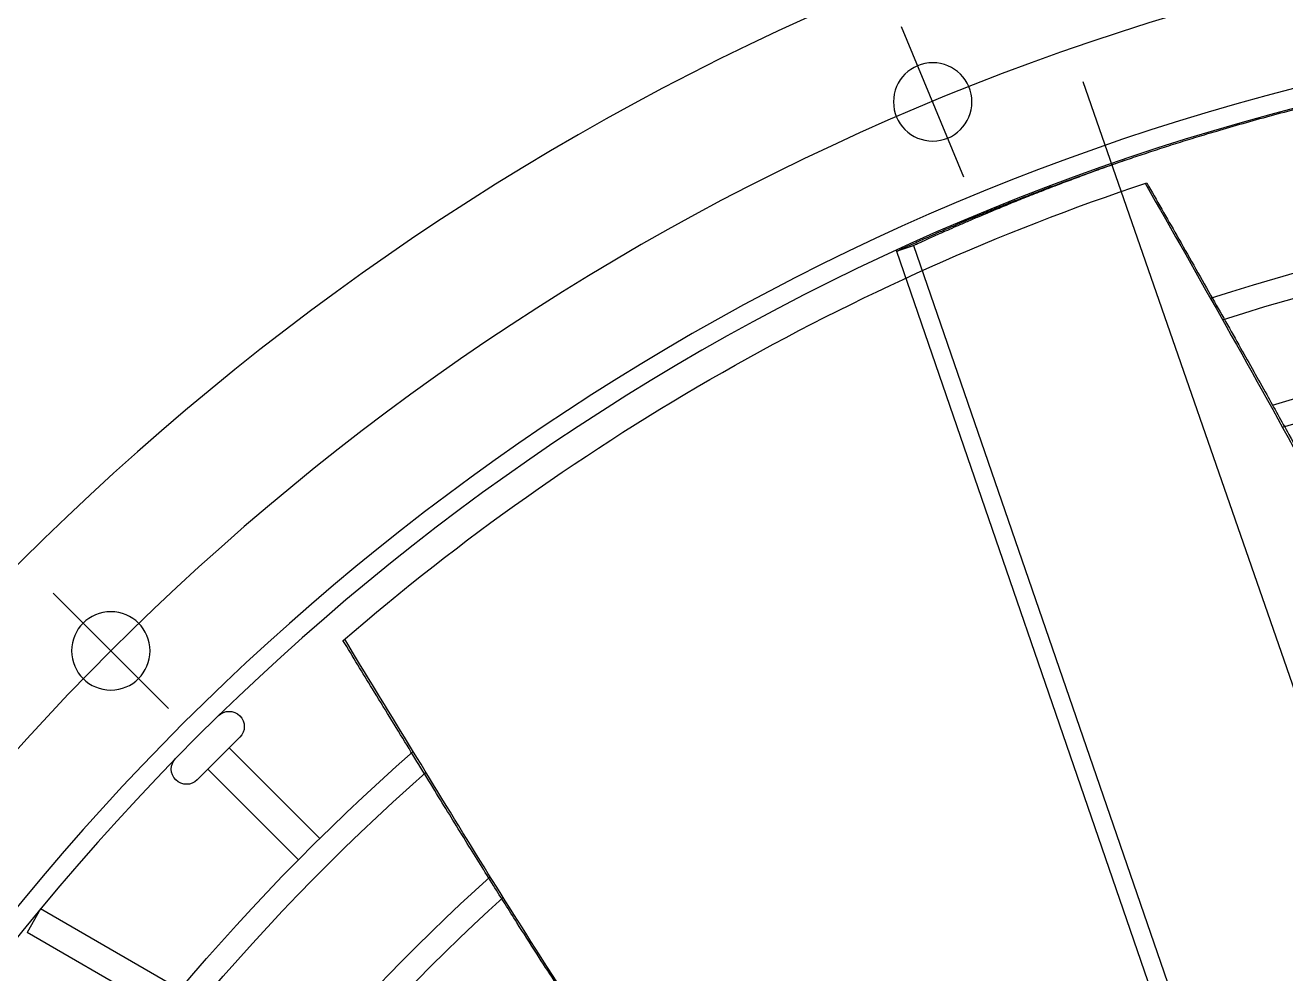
# Model space of a CAD drawing. Header units: millimetres. Extents: x 89978 to 501025, y -351975 to 835730.
# Drawn here: x 271926.5 to 272135.5, y -167998 to -167840.7 of the extents above; entities that cross this region are included whole.
import ezdxf

# ---------------------------------------------------------------- set-up
doc = ezdxf.new("R2010")
doc.units = ezdxf.units.MM
doc.header["$LTSCALE"] = 150
doc.linetypes.add('CENTER', pattern=[50.8, 31.75, -6.35, 6.35, -6.35])
doc.linetypes.add('DIVIDEX2', pattern=[63.5, 25.4, -12.7, 0, -12.7, 0, -12.7])
doc.layers.add('------00 Load Bank', color=3, linetype='Continuous')

# ---------------------------------------------------------------- blocks, each defined once
blk = doc.blocks.new('A$C02650c35')
at = {"color": 0, "linetype": 'DIVIDEX2', "ltscale": 0.5}
blk.add_line((913.94, 406.66), (669.98, 491.32), dxfattribs=at)
at = {"color": 0, "linetype": 'Continuous', "lineweight": 25}
for p, q in [((886.73, 378.59), (667.66, 454.02)), ((885.76, 375.76), (666.69, 451.19)), ((899.99, 411.12), (900.85, 413.62)), ((900.85, 413.62), (900.87, 413.67)), ((885.76, 375.76), (886.73, 378.59))]:
    blk.add_line(p, q, dxfattribs=at)
at = {"color": 0, "linetype": 'Continuous'}
for p, q in [((674.7, 410.5), (776.67, 233.89)), ((674.7, 410.5), (776.67, 233.89)), ((672.1, 406), (772.77, 231.64)), ((672.1, 406), (772.77, 231.64)), ((798.08, 259.85), (805.15, 266.92)), ((808.69, 266.92), (808.71, 266.89)), ((798.11, 256.29), (798.08, 256.31)), ((776.67, 233.89), (772.77, 231.64)), ((776.67, 233.89), (772.77, 231.64))]:
    blk.add_line(p, q, dxfattribs=at)
at = {"color": 0, "linetype": 'CENTER'}
for p, q in [((898.06, 386.94), (923, 376.61)), ((809.94, 255.06), (829.03, 235.97))]:
    blk.add_line(p, q, dxfattribs=at)
at = {"color": 0}
for p, q in [((803.38, 265.15), (788.37, 280.17)), ((799.85, 261.62), (784.83, 276.63))]:
    blk.add_line(p, q, dxfattribs=at)
for centre, radius in [((522.5, 542.5), 441), ((522.5, 542.5), 403), ((522.5, 542.5), 399.8), ((910.53, 381.77), 6.5), ((910.53, 381.77), 6.5), ((819.48, 245.52), 6.5)]:
    blk.add_circle(centre, radius, dxfattribs=at)
at = {"color": 0, "linetype": 'CENTER'}
blk.add_circle((522.5, 542.5), 420, dxfattribs=at)
blk.add_circle((522.5, 542.5), 420, dxfattribs=at)
at = {"color": 0}
for radius, start, end in [(373.5, 342.1171, 18.6292), (369.5, 342.2436, 18.5201), (353.5, 342.8241, 18.0662), (353.5, 342.8241, 18.0662), (349.5, 342.9044, 17.9495), (395, 319.1258, 341.5122), (345.5, 283.0419, 317.8319), (349.5, 282.9044, 317.9495), (369.5, 282.2436, 318.5201), (373.5, 282.1171, 318.6292)]:
    blk.add_arc((522.5, 542.5), radius, start, end, dxfattribs=at)
at = {"color": 0, "linetype": 'Continuous'}
for centre, start, end in [((806.92, 265.15), 45, 135), ((806.95, 265.12), 315.7211, 45), ((799.85, 258.08), 135, 225), ((799.88, 258.05), 225, 314.2789)]:
    blk.add_arc(centre, 2.5, start, end, dxfattribs=at)
at = {"color": 0, "linetype": 'Continuous', "lineweight": 25}
for points, knots in [([(897.03, 416.99), (889.14, 421.48), (873.07, 430.61), (848.73, 444.14), (823.89, 457.38), (798.75, 469.94), (773.35, 481.46), (747.72, 492.03), (722, 501.93), (696.12, 511.43), (678.82, 517.68), (670.17, 520.81)], [0.0040453, 0.0040453, 0.0040453, 0.0040453, 0.1120904, 0.224186, 0.3362006, 0.4480891, 0.5598872, 0.6697434, 0.7797254, 0.8898282, 1, 1, 1, 1]), ([(897.11, 417.24), (894.2, 418.91), (887.99, 422.44), (878.85, 427.64), (870.06, 432.61), (862.36, 436.93), (855.75, 440.6), (847.79, 445), (837.98, 450.33), (825.04, 457.2), (811.01, 464.4), (795.89, 471.8), (779.98, 479.16), (763.01, 486.53), (748.66, 492.42), (737.62, 496.82), (730.49, 499.61), (723.97, 502.13), (718.44, 504.24), (713.51, 506.11), (708.66, 507.95), (703.2, 510), (697.01, 512.31), (690.27, 514.82), (683.22, 517.45), (676.71, 519.86), (672.59, 521.4), (670.84, 522.05)], [0.004054, 0.004054, 0.004054, 0.004054, 0.044055, 0.0892389, 0.1294144, 0.1645669, 0.1946506, 0.2196261, 0.2731864, 0.3280385, 0.3947317, 0.4616638, 0.5294155, 0.6044734, 0.683072, 0.7151603, 0.7467466, 0.7747501, 0.7989803, 0.8176563, 0.837837, 0.8611081, 0.8874794, 0.916906, 0.9473172, 0.9775846, 1, 1, 1, 1]), ([(900.87, 413.67), (901.18, 414.6), (901.81, 416.47), (902.78, 419.4), (903.75, 422.44), (904.72, 425.58), (905.8, 429.15), (906.97, 433.18), (908.23, 437.71), (909.48, 442.4), (910.29, 445.68), (910.7, 447.32)], [0, 0, 0, 0, 0.098219, 0.196459, 0.294698, 0.393098, 0.491499, 0.618442, 0.745384, 0.872692, 1, 1, 1, 1]), ([(886.73, 378.59), (886.74, 378.6), (886.75, 378.62), (886.82, 378.79), (886.95, 379.05), (887.12, 379.42), (887.36, 379.95), (887.69, 380.68), (888.14, 381.67), (888.67, 382.85), (889.27, 384.22), (889.95, 385.77), (890.71, 387.51), (891.53, 389.44), (892.44, 391.59), (893.42, 393.96), (894.48, 396.58), (895.59, 399.4), (896.69, 402.22), (897.75, 405.02), (898.76, 407.74), (899.79, 410.6), (900.5, 412.61), (900.85, 413.62)], [0, 0, 0, 0, 0.03878, 0.077567, 0.116355, 0.1552, 0.194046, 0.245833, 0.297636, 0.34944, 0.401226, 0.453012, 0.504815, 0.556618, 0.608404, 0.662492, 0.7166, 0.770707, 0.824794, 0.868554, 0.912313, 0.956156, 1, 1, 1, 1]), ([(885.76, 375.76), (885.76, 375.77), (885.77, 375.79), (885.85, 375.95), (885.97, 376.22), (886.14, 376.59), (886.39, 377.13), (886.72, 377.87), (887.17, 378.87), (887.7, 380.06), (888.32, 381.44), (889.01, 383.02), (889.71, 384.64), (890.4, 386.25), (891.05, 387.8), (891.74, 389.46), (892.58, 391.49), (893.58, 393.95), (894.75, 396.92), (895.99, 400.12), (897.28, 403.55), (898.61, 407.19), (899.53, 409.81), (899.99, 411.12)], [0, 0, 0, 0, 0.038794, 0.077595, 0.116396, 0.155256, 0.194116, 0.245886, 0.297665, 0.349435, 0.401519, 0.453611, 0.505695, 0.544496, 0.583297, 0.622156, 0.661015, 0.717306, 0.773608, 0.829899, 0.886596, 0.943304, 1, 1, 1, 1]), ([(666.21, 400.65), (671.17, 395.64), (681.48, 385.21), (697.7, 369.97), (714.87, 355.07), (732.42, 341.47), (750.13, 328.95), (767.88, 317.26), (785.89, 305.96), (803.78, 295.04), (815.63, 287.81), (821.42, 284.29)], [0, 0, 0, 0, 0.1081379, 0.2251135, 0.3413954, 0.4570616, 0.5657729, 0.6743483, 0.7829008, 0.8914823, 0.994843, 0.994843, 0.994843, 0.994843]), ([(666.21, 400.57), (666.69, 400.07), (668.63, 398.08), (672.04, 394.63), (676.49, 390.17), (681.07, 385.66), (685.52, 381.36), (689.8, 377.3), (693.71, 373.65), (697.33, 370.33), (700.44, 367.53), (703.03, 365.22), (705.46, 363.09), (708.12, 360.79), (711.36, 358.03), (716.9, 353.42), (724.56, 347.31), (734.16, 340.06), (743.55, 333.31), (752.53, 327.13), (759.55, 322.44), (765.04, 318.86), (769.47, 315.99), (774.72, 312.64), (780.84, 308.78), (787.78, 304.47), (795.54, 299.69), (804.09, 294.46), (812.73, 289.19), (818.52, 285.64), (821.18, 284.01)], [0, 0, 0, 0, 0.0105993, 0.042715, 0.074456, 0.1073437, 0.1413731, 0.1694151, 0.1979263, 0.223438, 0.2448649, 0.2622189, 0.2766961, 0.2944954, 0.3162608, 0.341978, 0.4051023, 0.466824, 0.5267457, 0.5825963, 0.6340774, 0.6563171, 0.6830925, 0.7149493, 0.751887, 0.7939052, 0.84012, 0.8912343, 0.9472267, 0.994836, 0.994836, 0.994836, 0.994836])]:
    blk.add_open_spline(points, degree=3, knots=knots, dxfattribs=at)

msp = doc.modelspace()

# ---------------------------------------------------------------- block references
at = {"layer": '------00 Load Bank', "xscale": -1, "rotation": 270}
msp.add_blockref('A$C02650c35', (271695.16, -168763.93), dxfattribs=at)

doc.saveas('drawing.dxf')
